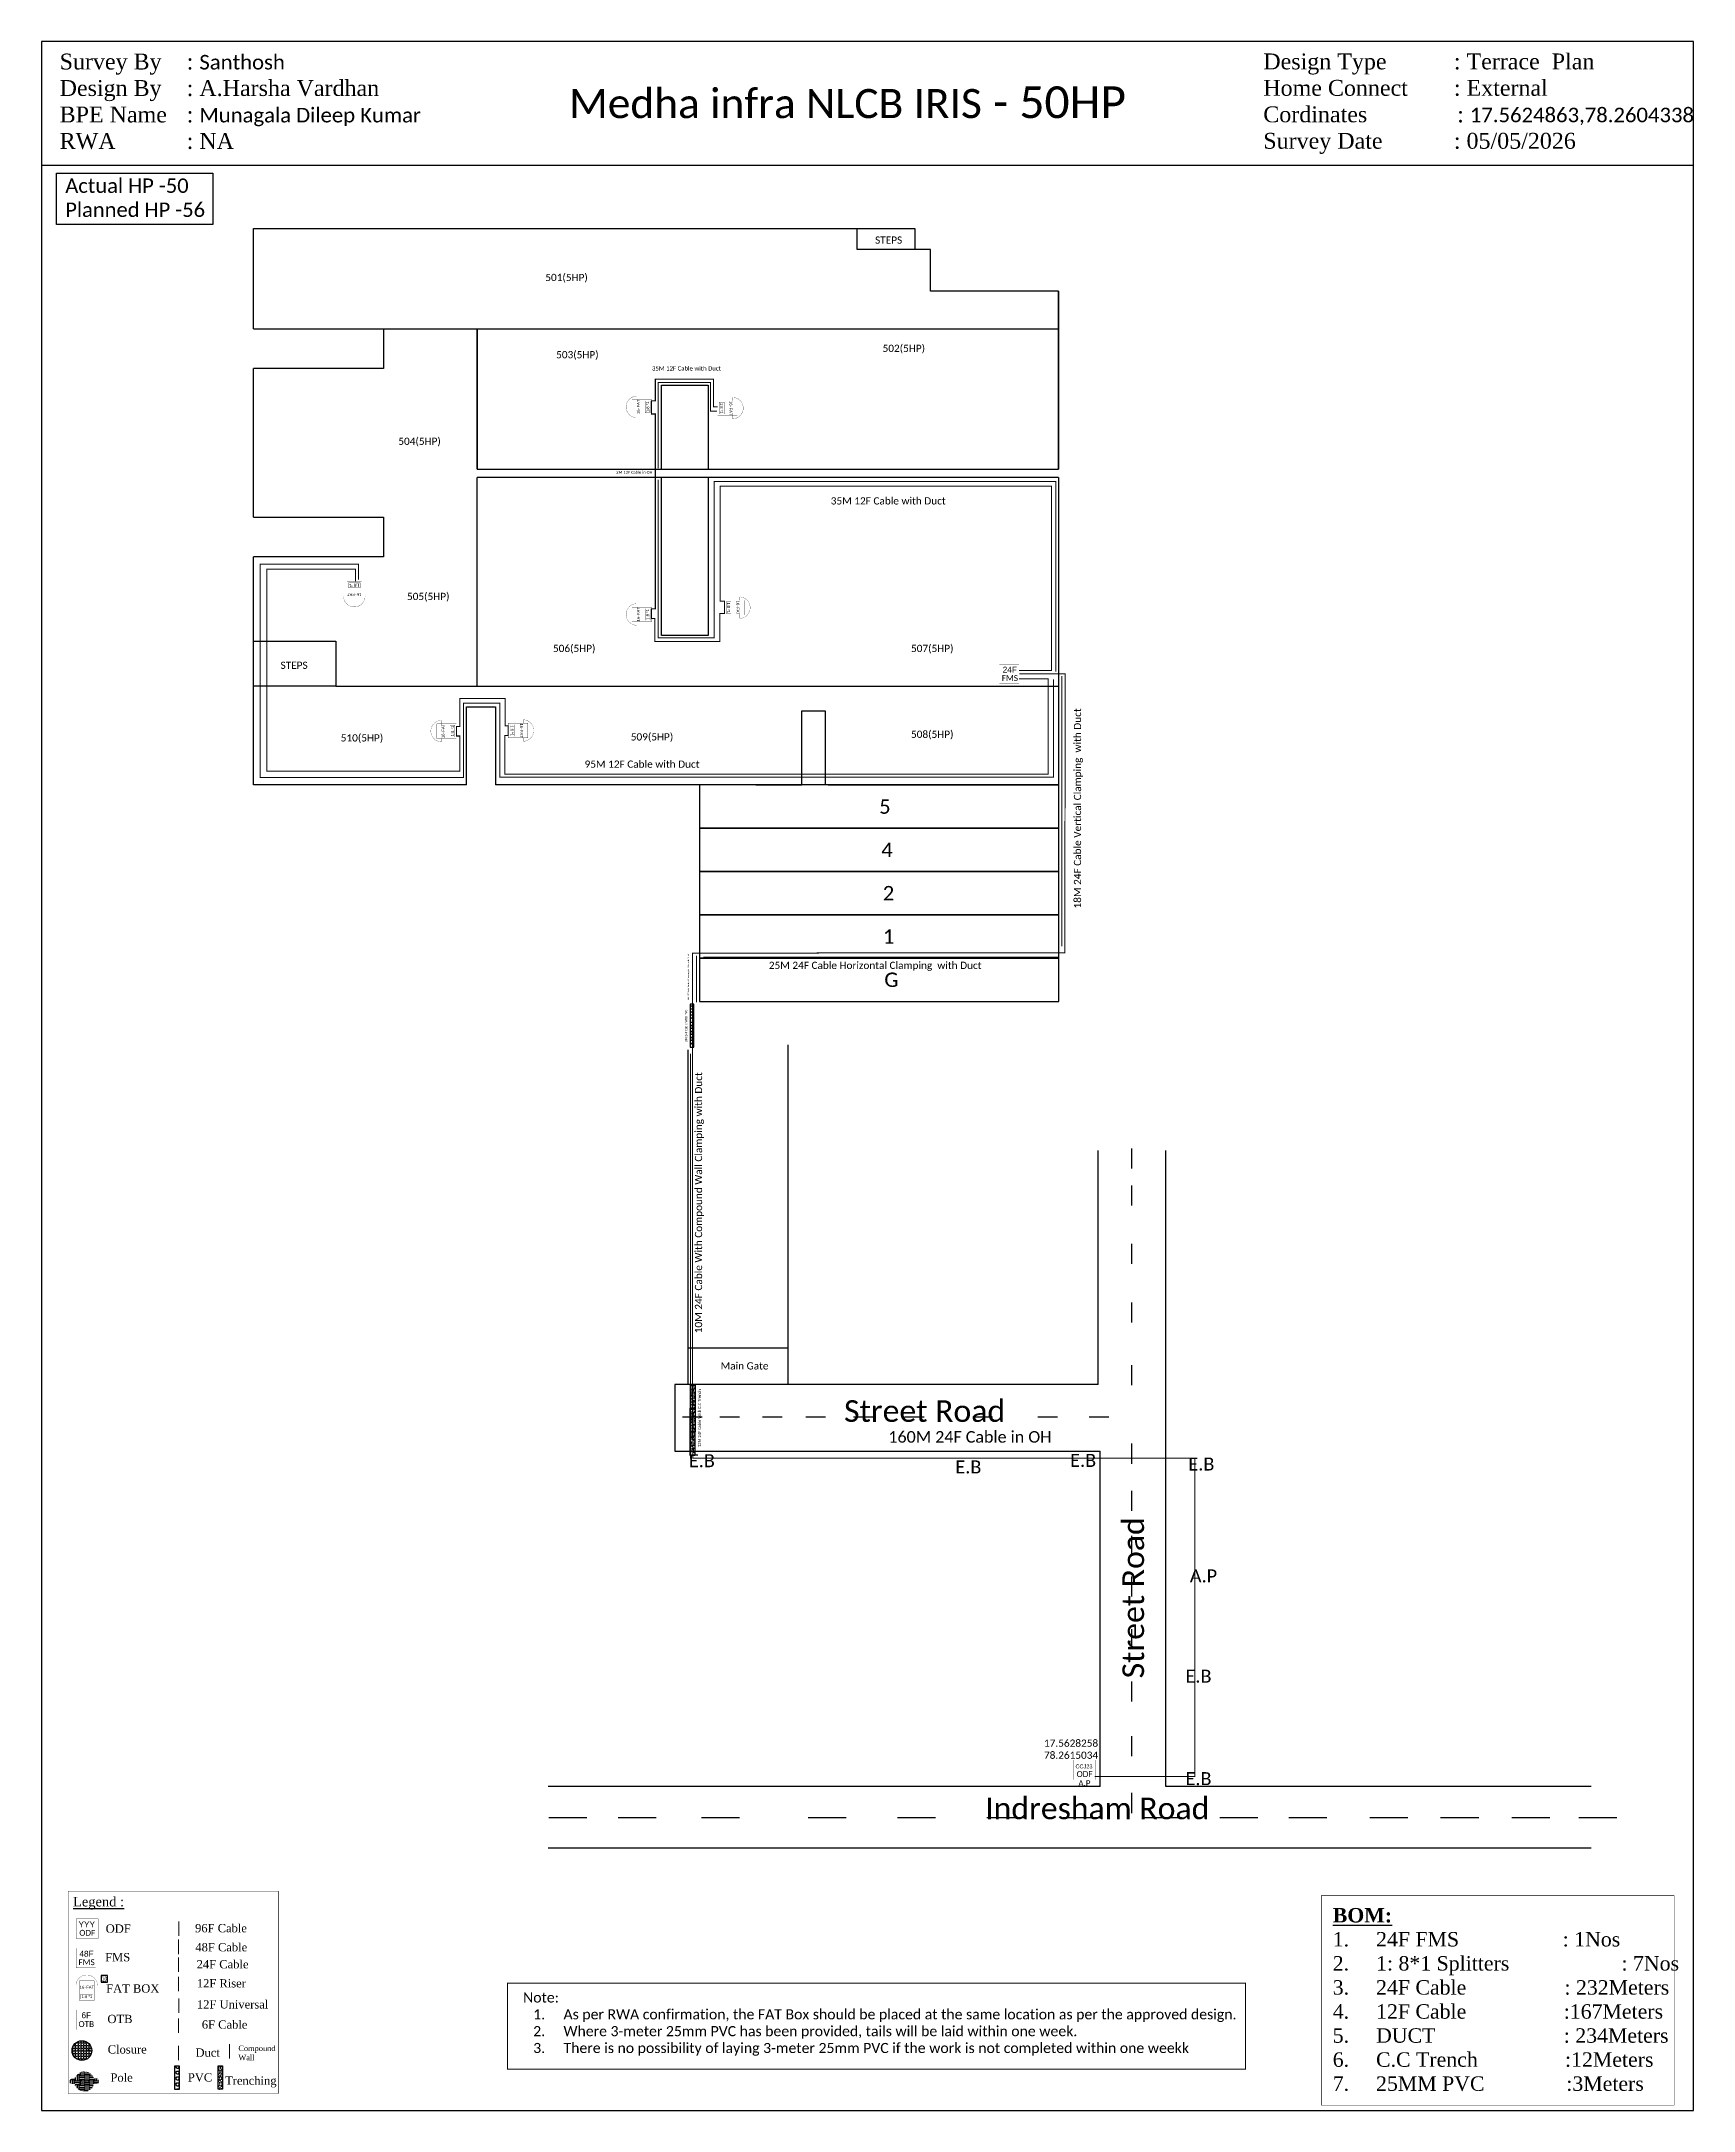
# Model space of a CAD drawing. Header units: inches. Extents: x -263 to 27067233, y -439 to 817078.
# Drawn here: x 1682 to 2826, y -439 to 994 of the extents above; entities outside this region: 1.
import ezdxf
from ezdxf.enums import TextEntityAlignment as Align

# ---------------------------------------------------------------- set-up
doc = ezdxf.new("R2010")
doc.units = ezdxf.units.IN
doc.header["$MEASUREMENT"] = 0
for name, color, linetype in [('12F Riser', 6, 'Continuous'), ('12F Universal', 20, 'Continuous'), ('24F Cable', 3, 'Continuous'), ('48F Cable', 1, 'Continuous'), ('6F Cable', 5, 'Continuous'), ('96F Cable', 4, 'Continuous'), ('AAA01', 250, 'Continuous'), ('IBDPOLE', 5, 'Continuous')]:
    doc.layers.add(name, color=color, linetype=linetype)
for name, color, linetype, true_color in [('Closure', 18, 'Continuous', 0x000000), ('FAT', 182, 'Continuous', 0x2d28d7), ('FMS', 180, 'Continuous', 0x5110f4), ('ODF', 134, 'Continuous', 0x149f8f), ('OTB', 212, 'Continuous', 0xd02fba), ('Pole', 232, 'Continuous', 0xcf3065)]:
    doc.layers.add(name, color=color, linetype=linetype, true_color=true_color)
doc.styles.add('Annotative', font='arial.ttf')
doc.styles.add('Legend', font='calibri.ttf')
doc.styles.get("Standard").update_dxf_attribs({"font": 'arial.ttf'})

# ---------------------------------------------------------------- blocks, each defined once
blk = doc.blocks.new('FMS')
at = {"layer": 'FMS', "const_width": 0.2}
blk.add_lwpolyline([(20, 20), (0, 20), (0, 0), (20, 0)], close=True, dxfattribs=at)
at = {"layer": 'FMS', "color": 5, "insert": (2.4, 8.8), "char_height": 6, "width": 16.297, "attachment_point": 1}
blk.add_mtext('{\\fCalibri|b0|i0|c0|p34;\\C256;FMS}', dxfattribs=at)
at = {"layer": 'FMS'}
blk.add_attdef('48F', text='', height=6, dxfattribs=at).set_placement((10.6, 11.4), align=Align.CENTER)
blk = doc.blocks.new('FAT')
at = {"layer": 'FAT', "const_width": 0.2}
blk.add_lwpolyline([(15, 15.5), (18.5, 15.5, 0.956142), (-3.5, 15.5), (0, 15.5)], format="xyb", dxfattribs=at)
for points in [[(0, 0), (15, 0), (15, 20), (0, 20)], [(1.5, 6.5), (13.5, 6.5), (13.5, 1.5), (1.5, 1.5)]]:
    blk.add_lwpolyline(points, close=True, dxfattribs=at)
at = {"layer": 'FAT', "char_height": 3, "width": 12.476, "attachment_point": 1}
for s, insert in [('\\pxi0.38813,t1;1:8 *', (1, 5.4)), ('\\pxi0.38813,t1;-^IFAT ', (4, 15))]:
    blk.add_mtext(s, dxfattribs=dict(at, insert=insert))
at = {"layer": 'FAT'}
blk.add_attdef('32', (0.3, 12), '', height=3, dxfattribs=at)
blk.add_attdef('4', text='', height=3, dxfattribs=at).set_placement((11.8, 2.6), align=Align.CENTER)
blk = doc.blocks.new('OTB')
at = {"layer": 'OTB', "const_width": 0.2}
blk.add_lwpolyline([(20, 20), (0, 20), (0, 0), (20, 0)], close=True, dxfattribs=at)
at = {"layer": 'OTB', "color": 210, "insert": (2.5, 8.7), "char_height": 6, "width": 15.86, "attachment_point": 1}
blk.add_mtext('{\\fCalibri|b0|i0|c0|p34;\\C256;OTB}', dxfattribs=at)
at = {"layer": 'OTB'}
blk.add_attdef('6F', (5.5, 11.7), '', height=6, dxfattribs=at)
blk = doc.blocks.new('CHAMBER')
at = {"layer": 'Closure'}
h = blk.add_hatch(dxfattribs=at)
h.set_pattern_fill('ANGLE', color=256, scale=10)
h.set_pattern_definition([(0, (0, 0), (0, 2.75), [2, -0.75]), (90, (0, 0), (-2.75, 2e-16), [2, -0.75])])
h.paths.add_polyline_path([(18.697092, 1.946125, 1), (-1.302908, 1.946125, 1)])
h.paths.add_polyline_path([(0.076162, -0.368972), (18.144836, -0.368972), (18.144836, 4.968988), (0.076162, 4.968988)], flags=24)
at = {"layer": 'Closure', "const_width": 0.05}
blk.add_lwpolyline([(0, 4.223709), (17.560644, 4.223709), (17.560644, 0), (0, 0)], close=True, dxfattribs=at)
at = {"layer": 'Closure'}
blk.add_circle((8.697092, 1.946125), 10, dxfattribs=at)
at = {"layer": 'Closure', "insert": (0.834544, 3.554514), "char_height": 2.5, "width": 12.1790806, "attachment_point": 1}
blk.add_mtext('{\\fTimes New Roman|b0|i0|c0|p18;\\C5;CLOSURE}', dxfattribs=at)
blk = doc.blocks.new('POLE')
at = {"layer": 'Pole'}
h = blk.add_hatch(dxfattribs=at)
h.set_pattern_fill('EARTH', color=256, scale=20)
h.paths.add_polyline_path([(-3.5, 5), (-6.3, 5, 1), (-6.3, -0.3), (-3.7, -0.3, 0.782841), (15.7, -0.3), (18.2, -0.3, 1), (18.2, 5), (15.6, 5, 0.741318)])
h.paths.add_polyline_path([(-0.2, -0.9), (12.3, -0.9), (12.3, 5.5), (-0.2, 5.5)], flags=24)
at = {"layer": 'Pole', "const_width": 0.2}
blk.add_lwpolyline([(-6.3, -0.3, -1), (-6.3, 5), (-3.5, 5, -0.741318), (15.6, 5), (18.2, 5, -1), (18.2, -0.3), (15.7, -0.3, -0.782841), (-3.7, -0.3)], format="xyb", close=True, dxfattribs=at)
at = {"layer": 'Pole', "const_width": 0.1}
blk.add_lwpolyline([(0, 4.8), (12.3, 4.8), (12.3, 0), (0, 0)], close=True, dxfattribs=at)
at = {"layer": 'Closure', "insert": (0.6, 3.8), "char_height": 3, "width": 9.651, "attachment_point": 1}
blk.add_mtext('{\\fTimes New Roman|b0|i0|c0|p18;\\C5;POLE}', dxfattribs=at)
blk = doc.blocks.new('ODF')
at = {"layer": 'ODF', "const_width": 0.142}
blk.add_lwpolyline([(15.8, 14.2), (0, 14.2), (0, 0), (15.8, 0)], close=True, dxfattribs=at)
at = {"layer": 'ODF', "color": 94, "insert": (2.2, 6.2), "char_height": 4.257, "width": 11.528, "attachment_point": 1}
blk.add_mtext('\\pxqc;{\\fCalibri|b0|i0|c0|p34;\\C256;ODF}', dxfattribs=at)
at = {"layer": 'ODF'}
blk.add_attdef('QQQ', text='', height=4.26, dxfattribs=at).set_placement((7.6, 8.1), align=Align.CENTER)
blk = doc.blocks.new('*U43')
for points in [[(-2.5, 2.5), (-1.9, 2.5)], [(0, 5), (0, 4.4)], [(0, 0.6), (0, 0)], [(1.9, 2.5), (2.5, 2.5)]]:
    blk.add_lwpolyline(points)
blk = doc.blocks.new('*U44')
at = {"layer": 'IBDPOLE', "color": 0, "linetype": 'ByBlock', "lineweight": -2, "transparency": 16777216}
for p, rotation in [((-1.8, 1.7), 226.708841107975), ((2.5, 0), 90)]:
    blk.add_blockref('*U43', p, dxfattribs=dict(at, rotation=rotation))
blk = doc.blocks.new('IBDPOLE')
at = {"layer": 'IBDPOLE'}
blk.add_lwpolyline([(0, 0), (4.7, 0), (4.7, 4.7), (0, 4.7)], close=True, dxfattribs=at)
at = {"layer": 'IBDPOLE', "rotation": 21.39644309086923}
blk.add_blockref('*U44', (2.3, 2.3), dxfattribs=at)
at = {"layer": 'IBDPOLE', "flags": 12}
blk.add_attdef('8', text='', height=2.2, dxfattribs=at).set_placement((2.3, 1.3), align=Align.CENTER)

msp = doc.modelspace()

# ---------------------------------------------------------------- hatches: boundary and pattern name
h = msp.add_hatch()
h.set_pattern_fill('HEX', color=8, scale=9.574556, angle=-180)
h.set_pattern_definition([(180, (2230.0964, 348.5385), (-8e-16, -2.072952), [1.19682, -2.39364]), (300, (2230.0964, 348.5385), (1.79523, 1.036476), [1.19682, -2.39364]), (240, (2228.8996, 348.5385), (1.79523, -1.036476), [1.19682, -2.39364])])
h.paths.add_polyline_path([(2133.9, 316), (2133.9, 327.1), (2131.4, 327.1), (2131.4, 316)])
h = msp.add_hatch()
h.set_pattern_fill('HEX', color=8, scale=9.574556, angle=-180)
h.set_pattern_definition([(180, (2230.1534, 331.0883), (-8e-16, -2.072952), [1.19682, -2.39364]), (300, (2230.1534, 331.0883), (1.79523, 1.036476), [1.19682, -2.39364]), (240, (2228.9566, 331.0883), (1.79523, -1.036476), [1.19682, -2.39364])])
h.paths.add_polyline_path([(2134.7, 314.9), (2131.5, 314.9), (2131.5, 298.5), (2134.7, 298.5)])
h = msp.add_hatch()
h.set_pattern_fill('HEX', color=8, scale=9.574556)
h.set_pattern_definition([(0, (1678.923, -440.9702), (0, 2.072952), [1.19682, -2.39364]), (120, (1678.923, -440.9702), (-1.79523, -1.036476), [1.19682, -2.39364]), (60, (1680.1198, -440.9702), (-1.79523, 1.036476), [1.19682, -2.39364])])
h.paths.add_polyline_path([(1774.4, -424.7), (1777.6, -424.7), (1777.6, -408.4), (1774.4, -408.4)])
at = {"layer": '24F Cable'}
h = msp.add_hatch(dxfattribs=at)
h.set_pattern_fill('AR-SAND', color=6, scale=0.830999)
h.set_pattern_definition([(37.5, (2082.2588, -339.8022), (-0.0523474, 1.601189), [0, -1.2631187, 0, -1.4126985, 0, -1.3503736]), (7.5, (2082.2588, -339.8022), (1.470683, 2.345201), [0, -0.6814193, 0, -1.138469, 0, -0.4362745]), (327.5, (2081.2366, -339.8022), (2.587849, 0.0047027), [0, -0.4154996, 0, -1.4957984, 0, -1.952848]), (317.5, (2081.2366, -339.8022), (2.498089, 0.729348), [0, -0.2077498, 0, -0.980579, 0, -1.121849])])
h.paths.add_polyline_path([(2134.8, 63.6), (2131.6, 63.6), (2131.6, 47.3), (2134.8, 47.3)])
h = msp.add_hatch(dxfattribs=at)
h.set_pattern_fill('AR-SAND', color=6, scale=0.830999)
h.set_pattern_definition([(37.5, (2082.2425, -356.1651), (-0.0523474, 1.601189), [0, -1.2631187, 0, -1.4126985, 0, -1.3503736]), (7.5, (2082.2425, -356.1651), (1.470683, 2.345201), [0, -0.6814193, 0, -1.138469, 0, -0.4362745]), (327.5, (2081.2203, -356.1651), (2.587849, 0.0047027), [0, -0.4154996, 0, -1.4957984, 0, -1.952848]), (317.5, (2081.2203, -356.1651), (2.498089, 0.729348), [0, -0.2077498, 0, -0.980579, 0, -1.121849])])
h.paths.add_polyline_path([(2134.8, 47.2), (2131.5, 47.2), (2131.5, 30.9), (2134.8, 30.9)])
h = msp.add_hatch(dxfattribs=at)
h.set_pattern_fill('AR-SAND', color=6, scale=0.830999)
h.set_pattern_definition([(37.5, (2082.1502, -372.44), (-0.0523474, 1.601189), [0, -1.2631187, 0, -1.4126985, 0, -1.3503736]), (7.5, (2082.1502, -372.44), (1.470683, 2.345201), [0, -0.6814193, 0, -1.138469, 0, -0.4362745]), (327.5, (2081.1281, -372.44), (2.587849, 0.0047027), [0, -0.4154996, 0, -1.4957984, 0, -1.952848]), (317.5, (2081.128, -372.44), (2.498089, 0.729348), [0, -0.2077498, 0, -0.980579, 0, -1.121849])])
h.paths.add_polyline_path([(2134.7, 31), (2131.5, 31), (2131.5, 14.6), (2134.7, 14.6)])
h = msp.add_hatch(dxfattribs=at)
h.set_pattern_fill('AR-SAND', color=6, scale=0.830999)
h.set_pattern_definition([(37.5, (1755.0626, -811.6841), (-0.0523474, 1.601189), [0, -1.2631187, 0, -1.4126985, 0, -1.3503736]), (7.5, (1755.0626, -811.684), (1.470683, 2.345201), [0, -0.6814193, 0, -1.138469, 0, -0.4362745]), (327.5, (1754.0405, -811.6841), (2.587849, 0.0047027), [0, -0.4154996, 0, -1.4957984, 0, -1.952848]), (317.5, (1754.0405, -811.684), (2.498089, 0.729348), [0, -0.2077498, 0, -0.980579, 0, -1.121849])])
h.paths.add_polyline_path([(1807.6, -408.3), (1804.4, -408.3), (1804.4, -424.6), (1807.6, -424.6)])

# ---------------------------------------------------------------- linework, layer by layer
for p, q in [((2033.5, -236.3), (2059.8, -236.3)), ((2081.6, -236.3), (2107.9, -236.3)), ((2139.3, -236.3), (2165.6, -236.3)), ((2213.2, -236.3), (2239.5, -236.3)), ((2275.1, -236.3), (2301.4, -236.3)), ((2336.9, -236.3), (2363.3, -236.3)), ((2389.7, -236.3), (2416.1, -236.3)), ((2445.6, -236.3), (2471.9, -236.3)), ((2498.2, -236.3), (2524.5, -236.3)), ((2546, -236.3), (2572.4, -236.3)), ((2602.3, -236.3), (2628.6, -236.3)), ((2651.2, -236.3), (2677.6, -236.3)), ((2700.5, -236.3), (2726.8, -236.3)), ((2746.9, -236.3), (2773.3, -236.3))]:
    msp.add_line(p, q)
for points in [[(1682.1, 994.3), (1682.1, -439.4), (2826.4, -439.4), (2826.4, 994.3)], [(2247, 864.6), (2287, 864.6), (2287, 850.1), (2247, 850.1)], [(2137.9, 449.1), (2386.7, 449.1), (2386.7, 479.1), (2137.9, 479.1)], [(2137.9, 419.1), (2386.7, 419.1), (2386.7, 449.1), (2137.9, 449.1)], [(2137.9, 389.1), (2386.7, 389.1), (2386.7, 419.1), (2137.9, 419.1)], [(2137.9, 359.1), (2386.7, 359.1), (2386.7, 389.1), (2137.9, 389.1)], [(2137.9, 329.1), (2386.7, 329.1), (2386.7, 359.1), (2137.9, 359.1)], [(2130, 89.1), (2199, 89.1), (2199, 63.6), (2130, 63.6)], [(2131.6, 63.6), (2134.8, 63.6), (2134.8, 47.3), (2131.6, 47.3)], [(2131.5, 47.2), (2134.8, 47.2), (2134.8, 30.9), (2131.5, 30.9)], [(2131.5, 31), (2134.7, 31), (2134.7, 14.6), (2131.5, 14.6)], [(1774.4, -408.4), (1777.6, -408.4), (1777.6, -424.7), (1774.4, -424.7)], [(1804.4, -408.3), (1807.6, -408.3), (1807.6, -424.6), (1804.4, -424.6)]]:
    msp.add_lwpolyline(points, close=True)
for points in [[(1682.1, 908.4), (2826.4, 908.4)], [(1829, 795.1), (1829, 864.6), (2247, 864.6)], [(2298, 850.1), (2247, 850.1), (2247, 864.6)], [(2386.5, 821.1), (2298, 821.1), (2298, 850.1)], [(2386.5, 697.9), (2386.5, 821.1), (2298, 821.1)], [(2386.5, 821.1), (2386.5, 697.9)], [(1829, 795.1), (1919, 795.1), (1919, 767.6), (1829, 767.6)], [(1919, 795.1), (2386.5, 795.1)], [(1984, 795.1), (1984, 697.9)], [(1984, 697.9), (1984, 795.1)], [(1829, 664.6), (1829, 767.6)], [(2111.5, 697.9), (2111.5, 756.1), (2144, 756.1), (2144, 697.9)], [(1984, 697.9), (2386.5, 697.9)], [(1984, 547.6), (1984, 692.1)], [(2386.5, 692), (1984, 692.1)], [(2144, 692.1), (2144, 582.6), (2111.5, 582.6), (2111.5, 692.1)], [(2386.5, 692), (2386.5, 479.1), (2227, 479.1)], [(1829, 664.6), (1919, 664.6), (1919, 637.1), (1829, 637.1)], [(1976.5, 479.1), (1829, 479.1), (1829, 637.1)], [(1829, 578.6), (1886, 578.6), (1886, 547.6), (1829, 547.6)], [(1886, 547.6), (2386.5, 547.6)], [(1976.5, 479.1), (1976.5, 533.1), (1996.5, 533.1), (1996.5, 479.1)], [(2208.7, 479.1), (2208.7, 530.4), (2225, 530.4), (2225, 479.1)], [(2177, 479.1), (1996.5, 479.1)], [(2177, 479.1), (2177, 479.1), (2177, 479.1), (2208.7, 479.1)], [(2208.7, 479.1), (2197, 479.1)], [(2227, 479.1), (2386.5, 479.1)], [(2133.9, 327.1), (2131.4, 327.1)], [(2131.4, 327.1), (2131.4, 297.4), (2133.9, 297.4), (2133.9, 327.1)], [(2130, 63.6), (2130, 295.6)], [(2199, 299.1), (2199, 63.6)], [(2414, 63.6), (2414, 225.9)], [(2437.1, 227.2), (2437.1, 213.3)], [(2755.5, -214.9), (2460.9, -214.9), (2460.9, 225.9)], [(2437.1, 201.5), (2437.1, 187.6)], [(2437.1, 161.2), (2437.1, 147.3)], [(2437.1, 120.6), (2437.1, 106.7)], [(2437.1, 77.1), (2437.1, 63.2)], [(2130, 63.6), (2120.9, 63.6)], [(2120.9, 63.6), (2120.9, 17.6)], [(2414, 63.6), (2199, 63.6)], [(2126.1, 41.4), (2139.7, 41.4)], [(2151.9, 41.4), (2165.5, 41.4)], [(2181.6, 41.4), (2195.2, 41.4)], [(2211.5, 41.4), (2225.2, 41.4)], [(2244.6, 41.4), (2258.2, 41.4)], [(2279.8, 41.4), (2293.4, 41.4)], [(2327.3, 41.4), (2340.9, 41.4)], [(2372.2, 41.4), (2385.8, 41.4)], [(2407.8, 41.4), (2421.4, 41.4)], [(2120.9, 17.6), (2415.5, 17.6)], [(2415.5, -214.9), (2415.5, 17.6)], [(2437.1, 22.7), (2437.1, 8.8)], [(2437.1, -9.9), (2437.1, -23.8)], [(2437.1, -41.1), (2437.1, -55)], [(2437.1, -69.4), (2437.1, -83.3)], [(2437.1, -105.8), (2437.1, -119.7)], [(2437.1, -142), (2437.1, -155.9)], [(2437.1, -180), (2437.1, -193.9)], [(2415.5, -214.9), (2033, -214.9)], [(2437.1, -219.3), (2437.1, -233.2)], [(2033, -257.4), (2755.5, -257.4)]]:
    msp.add_lwpolyline(points)
at = {"layer": '12F Riser', "const_width": 0.679}
msp.add_lwpolyline([(1777.1, -346.6), (1777.1, -356.8)], dxfattribs=at)
at = {"layer": '12F Universal'}
msp.add_lwpolyline([(1692.5, 902.9), (1800.9, 902.9), (1800.9, 867.5), (1692.5, 867.5)], close=True, dxfattribs=at)
at = {"layer": '12F Universal', "const_width": 0.71}
for points in [[(2359.3, 558.4), (2381.8, 558.4), (2381.8, 686.2), (2152.2, 686.2), (2152.2, 606.5), (2155.2, 606.5), (2155.2, 597.8), (2152, 597.8), (2152, 578.4), (2106.9, 578.4), (2106.9, 594.5), (2104.7, 594.5), (2104.7, 601.1), (2107.3, 601.1), (2107.3, 736.1), (2104.6, 736.1), (2104.6, 745.2), (2107.3, 745.2), (2107.3, 760.3), (2147.6, 760.3), (2147.6, 741), (2150.5, 741)], [(2359.3, 552.6), (2379.3, 552.6), (2379.3, 486.6), (2003.1, 486.6), (2003.1, 513.4), (2005.3, 513.4), (2005.3, 520.1), (2003.2, 520.1), (2003.2, 538.9), (1971.9, 538.9), (1971.9, 519.6), (1969.5, 519.6), (1969.5, 513), (1971.8, 513), (1971.8, 488.6), (1838.2, 488.6), (1838.2, 628.5), (1899.6, 628.5), (1899.6, 620.1)], [(1777.3, -361.6), (1777.3, -371.8)]]:
    msp.add_lwpolyline(points, dxfattribs=at)
at = {"layer": '24F Cable', "const_width": 0.679}
for points in [[(2411.5, -207.9), (2481, -207.9), (2481, 12.6), (2133.2, 12.6), (2133, 63.6), (2133, 283.9), (2133, 362.5), (2220.1, 362.5), (2219.9, 362.7), (2390.9, 362.7), (2391.2, 556.1), (2359.4, 556.1)], [(1777.1, -333.2), (1777.1, -343.4)]]:
    msp.add_lwpolyline(points, dxfattribs=at)
at = {"layer": '48F Cable', "const_width": 0.679}
msp.add_lwpolyline([(1777, -320.8), (1777, -331)], dxfattribs=at)
msp.add_lwpolyline([(2004.8, -351), (2516.1, -351), (2516.1, -410.7), (2004.8, -410.7)], close=True, dxfattribs=at)
at = {"layer": '6F Cable', "color": 217, "true_color": 0x93278f, "const_width": 0.679}
for points in [[(2109.3, 698.5), (2109.3, 758), (2145.6, 758), (2145.6, 738), (2150, 738)], [(2384.7, 557.5), (2384.7, 689.4), (2148.1, 689.4), (2148.1, 581), (2109.2, 581), (2109.2, 690.5)], [(2383, 552.2), (2383, 484.5), (1999.5, 484.5), (1999.5, 535.7), (1974.5, 535.7), (1974.5, 484.3), (1833.5, 484.3), (1833.5, 632), (1901.6, 632), (1901.6, 621.3)], [(2388.9, 554.6), (2388.9, 367.3)], [(2135.9, 328.4), (2135.9, 360.7)], [(2386.6, 359.8), (2140.6, 359.8)], [(2131.6, 292.9), (2131.6, 12.3)], [(1777, -394.3), (1777, -404.5)]]:
    msp.add_lwpolyline(points, dxfattribs=at)
at = {"layer": '6F Cable', "const_width": 0.679}
msp.add_lwpolyline([(1777, -375.5), (1777, -385.7)], dxfattribs=at)
at = {"layer": '6F Cable', "color": 152, "true_color": 0x2776bb, "const_width": 0.679}
msp.add_lwpolyline([(1812.3, -393.3), (1812.3, -403.5)], dxfattribs=at)
at = {"layer": '96F Cable', "const_width": 0.679}
msp.add_lwpolyline([(1777.2, -308.3), (1777.2, -318.5)], dxfattribs=at)
at = {"layer": 'Pole'}
for points, const_width in [([(1700.6, -287.3), (1846.2, -287.3), (1846.2, -427.6), (1700.6, -427.6)], 0.287), ([(2568.6, -290.5), (2812.9, -290.5), (2812.9, -435.6), (2568.6, -435.6)], 0.3)]:
    msp.add_lwpolyline(points, close=True, dxfattribs=dict(at, const_width=const_width))

# ---------------------------------------------------------------- block references
ref = msp.add_blockref('ODF', (2397, -210.1), dxfattribs=dict(xscale=0.957455568975565, yscale=0.957455568975565, zscale=0.957455568975565))
ref.add_attrib('QQQ', 'CCJ23', dxfattribs={"layer": 'ODF', "height": 2.76}).set_placement((2404.2, -202.3), align=Align.CENTER)
at = {"xscale": 0.957455568975565, "yscale": 0.957455568975565, "zscale": 0.957455568975565}
msp.add_blockref('ODF', (1706.2, -320.1), dxfattribs=at).add_auto_attribs({'QQQ': 'YYY'})
at = {"layer": '12F Universal', "xscale": 0.6793901846346139, "yscale": 0.6793901846346139, "zscale": 0.6793901846346139}
for p, rotation in [((2104.7, 735.9), 90), ((2150.5, 745.3), 270), ((1903.9, 620.1), 180), ((2104.7, 592.1), 90), ((2155.3, 607), 270), ((1969.5, 511.3), 90), ((2005.4, 521.9), 270)]:
    msp.add_blockref('FAT', p, dxfattribs=dict(at, rotation=rotation)).add_auto_attribs({'32': '16', '4': '1'})
msp.add_blockref('FAT', (1708.4, -363.1), dxfattribs=at).add_auto_attribs({'32': '16', '4': '1'})
at = {"layer": 'AAA01'}
ref = msp.add_blockref('IBDPOLE', (1723.4, -350.3), dxfattribs=dict(at, xscale=0.957455568975565, yscale=0.957455568975565, zscale=0.957455568975565))
ref.add_attrib('8', '16', dxfattribs={"layer": 'IBDPOLE', "height": 2.11}).set_placement((1725.7, -349.1), align=Align.CENTER)
at = {"layer": 'Closure'}
for p, xscale, yscale, zscale in [((26372751.4, 373353.4), 37143.81374208822, 37143.81374208822, 37143.81374208822), ((1704.2, -399.1), 0.6793901846346139, 0.6793901846346139, 0.6793901846346139)]:
    msp.add_blockref('CHAMBER', p, dxfattribs=dict(at, xscale=xscale, yscale=yscale, zscale=zscale))
at = {"layer": 'Pole', "xscale": 0.6793901846346139, "yscale": 0.6793901846346139, "zscale": 0.6793901846346139}
for name, p, values in [('FMS', (2345.6, 549.2), {'48F': '24F'}), ('FMS', (1706.1, -340.5), {'48F': '48F'}), ('OTB', (1706.1, -383.3), {'6F': '6F'})]:
    msp.add_blockref(name, p, dxfattribs=at).add_auto_attribs(values)
msp.add_blockref('POLE', (1707.8, -420.6), dxfattribs=at)

# ---------------------------------------------------------------- texts
at = {"attachment_point": 1, "style": 'Legend'}
for s, insert, char_height in [('STEPS', (2259.5, 859.1), 5), ('STEPS', (1847.7, 564.5), 5), ('Main Gate', (2152.5, 79.1), 5), ('Street Road ', (2238, 52.8), 15), ('E.B', (2130.5, 15.4), 9), ('E.B', (2394.6, 15.6), 9), ('E.B', (2315.1, 11.1), 9), ('E.B', (2476.5, 13.1), 9), ('A.P', (2477.5, -64.4), 9), ('E.B', (2474.5, -133.9), 9), ('17.5628258\\P78.2615034', (2376.5, -182.3), 5), ('A.P', (2400.3, -210.5), 4), ('E.B', (2474.5, -204.9), 9), ('Indresham Road', (2335.7, -222.5), 15)]:
    msp.add_mtext(s, dxfattribs=dict(at, insert=insert, char_height=char_height))
at = {"insert": (2430.8, -139.9), "char_height": 15, "attachment_point": 1, "rotation": 90, "style": 'Legend'}
msp.add_mtext('Street Road ', dxfattribs=at)
at = {"insert": (2576.5, -299), "char_height": 10, "attachment_point": 1, "style": 'Annotative'}
msp.add_mtext_dynamic_manual_height_columns('{\\fTimes New Roman|b1|i0|c0|p18;\\L\\C1;BOM:\\fTimes New Roman|b0|i0|c0|p18;\\l\\C256;\\P\\pxi-3,l3,t3;1.^I24F FMS                   : 1Nos\\P2.^I1: 8*1 Splitters^I^I: 7Nos\\P3.^I24F Cable                  : 232Meters\\P4.^I12F Cable^I^I:167Meters\\P5.^IDUCT^I^I^I: 234Meters\\P6.^IC.C Trench                :12Meters\\P7.^I25MM PVC               :3Meters}', width=244.249, gutter_width=0.912, heights=[0], dxfattribs=at)
at = {"color": 215, "true_color": 0xa953a0, "insert": (1788.8, -396.3), "char_height": 5.745, "width": 21.694, "attachment_point": 1}
msp.add_mtext('{\\fTimes New Roman|b0|i0|c0|p18;\\C177;\\c8991017;Duct}', dxfattribs=at)
at = {"color": 152, "true_color": 0x2776bb, "insert": (1818.5, -394.3), "char_height": 3.83, "width": 21.694, "attachment_point": 1}
msp.add_mtext('{\\fTimes New Roman|b0|i0|c0|p18;Compound Wall}', dxfattribs=at)
at = {"color": 55, "true_color": 0x999b37, "insert": (1783.5, -413.5), "char_height": 5.745, "width": 21.694, "attachment_point": 1}
msp.add_mtext('{\\fTimes New Roman|b0|i0|c0|p18;\\C177;\\c8991017;PVC}', dxfattribs=at)
at = {"color": 217, "true_color": 0x93278f, "insert": (1809.3, -415.7), "char_height": 5.745, "width": 21.694, "attachment_point": 1}
msp.add_mtext('{\\fTimes New Roman|b0|i0|c0|p18;\\C177;\\c8991017;Trenching}', dxfattribs=at)
at = {"style": 'Legend'}
for tag, p in [('5', (2266.3, 464.1)), ('4', (2267.8, 434.1)), ('2', (2268.8, 404.1)), ('1', (2268.9, 374.1)), ('G', (2270.8, 344.1))]:
    msp.add_attdef(tag, text='G', height=10, dxfattribs=at).set_placement(p, align=Align.MIDDLE_CENTER)
at = {"layer": '12F Riser', "char_height": 5, "attachment_point": 1, "style": 'Legend'}
for s, insert in [('501(5HP)', (2031.1, 833.2)), ('503(5HP)', (2038.6, 779.7))]:
    msp.add_mtext(s, dxfattribs=dict(at, insert=insert))
at = {"layer": '12F Riser', "insert": (1789.7, -348.3), "char_height": 5.745, "width": 43.755, "attachment_point": 1}
msp.add_mtext('{\\fTimes New Roman|b0|i0|c0|p18;12F Riser}', dxfattribs=at)
at = {"layer": '12F Universal', "insert": (2047.5, 963.1), "char_height": 22, "attachment_point": 1, "style": 'Legend'}
msp.add_mtext_dynamic_manual_height_columns('{\\H0.91667x;Medha infra NLCB IRIS} - 50HP', width=744.357, gutter_width=25, heights=[0], dxfattribs=at)
at = {"layer": '12F Universal', "insert": (1698.6, 899.3), "char_height": 10, "width": 99.623, "attachment_point": 1, "style": 'Legend'}
msp.add_mtext('Actual HP -50\\PPlanned HP -56', dxfattribs=at)
at = {"layer": '12F Universal', "attachment_point": 1, "style": 'Legend'}
for s, insert, char_height in [('502(5HP)', (2264.7, 784.1), 5), ('35M 12F Cable with Duct  ', (2105, 769.2), 3), ('2M 12F Cable in OH ', (2080.2, 696.7), 2), ('35M 12F Cable with Duct  ', (2228.8, 678.4), 5), ('95M 12F Cable with Duct  ', (2058.3, 496), 5)]:
    msp.add_mtext(s, dxfattribs=dict(at, insert=insert, char_height=char_height))
at = {"layer": '12F Universal', "insert": (1789.8, -362.9), "char_height": 5.745, "width": 56.483, "attachment_point": 1}
msp.add_mtext('{\\fTimes New Roman|b0|i0|c0|p18;12F Universal}', dxfattribs=at)
at = {"layer": '24F Cable', "attachment_point": 1, "rotation": 90, "style": 'Legend'}
for s, insert, char_height in [('18M 24F Cable Vertical Clamping  with Duct  ', (2397.2, 393.5), 5), ('4M 24F Cable Vertical Clamping to Pillar with Duct  ', (2129.7, 329.9), 1), ('3M 24F Cable With PVC  ', (2127.9, 301), 1.5), ('10M 24F Cable With Compound Wall Clamping with Duct ', (2134.7, 99.2), 5), ('12M 24F Cable With C.C Trench', (2136.9, 20.4), 2)]:
    msp.add_mtext(s, dxfattribs=dict(at, insert=insert, char_height=char_height))
at = {"layer": '24F Cable', "attachment_point": 1, "style": 'Legend'}
for s, insert, char_height in [('25M 24F Cable Horizontal Clamping  with Duct  ', (2185.9, 356.6), 5), ('160M 24F Cable in OH ', (2268.7, 31.4), 8)]:
    msp.add_mtext(s, dxfattribs=dict(at, insert=insert, char_height=char_height))
at = {"layer": '24F Cable', "insert": (1789.6, -335.1), "char_height": 5.745, "width": 43.755, "attachment_point": 1}
msp.add_mtext('\\fTimes New Roman|b0|i0|c0|p18;24F Cable', dxfattribs=at)
at = {"layer": '48F Cable', "attachment_point": 1, "style": 'Legend'}
for s, insert, char_height in [('506(5HP)', (2036.4, 576.2), 5), ('Note:\\P\\pxi-0.77462,l1.77462,t1.77462;1.^IAs per RWA confirmation, the FAT Box should be placed at the same location as per the approved design.\\P2.^IWhere 3-meter 25mm PVC has been provided, tails will be laid within one week.\\P3.^IThere is no possibility of laying 3-meter 25mm PVC if the work is not completed within one weekk ', (2015.7, -357.5), 7)]:
    msp.add_mtext(s, dxfattribs=dict(at, insert=insert, char_height=char_height))
at = {"layer": '48F Cable', "width": 43.755, "attachment_point": 1}
for s, insert, char_height in [('{\\fTimes New Roman|b0|i0|c0|p18;\\LLegend :}', (1704, -291.3), 6.63), ('\\fTimes New Roman|b0|i0|c0|p18;48F Cable', (1788.7, -323.3), 5.745)]:
    msp.add_mtext(s, dxfattribs=dict(at, insert=insert, char_height=char_height))
at = {"layer": '6F Cable', "attachment_point": 1}
for s, insert, char_height, width in [('{\\fTimes New Roman|b0|i0|c0|p18;Survey By^I: \\fCalibri|b0|i0|c0|p34;\\H0.91667x;Santhosh\\P\\fTimes New Roman|b0|i0|c0|p18;\\H1.09091x;Design By^I: A.Harsha Vardhan\\PBPE Name^I: \\fCalibri|b0|i0|c0|p34;\\H0.91667x;Munagala Dileep Kumar\\fTimes New Roman|b0|i0|c0|p18;\\H1.09091x;\\PRWA ^I^I: NA}', (1694.7, 985.8), 11, 329.282), ('{\\fTimes New Roman|b0|i0|c0|p18;Design Type^I^I: Terrace  Plan\\P\\pxql;Home Connect^I: External \\PCordinates               : \\fCalibri|b0|i0|c0|p34;\\H0.91667x;17.5624863,78.2604338\\P\\fTimes New Roman|b0|i0|c0|p18;\\H1.09091x;Survey Date^I^I: 05/05/2026}', (2528.4, 985.9), 11, 311.295), ('{\\fTimes New Roman|b0|i0|c0|p18; 6F Cable}', (1791, -376.9), 5.745, 43.755)]:
    msp.add_mtext(s, dxfattribs=dict(at, insert=insert, char_height=char_height, width=width))
at = {"layer": '96F Cable', "char_height": 5, "attachment_point": 1, "style": 'Legend'}
for s, insert in [('504(5HP)', (1929.3, 719.7)), ('505(5HP)', (1935.3, 612.2)), ('507(5HP)', (2284.4, 576.2)), ('508(5HP)', (2284.4, 516.7))]:
    msp.add_mtext(s, dxfattribs=dict(at, insert=insert))
at = {"layer": '96F Cable', "insert": (1788.5, -310.1), "char_height": 5.745, "width": 43.755, "attachment_point": 1}
msp.add_mtext('{\\fTimes New Roman|b0|i0|c0|p18;96F Cable}', dxfattribs=at)
at = {"layer": 'Closure', "insert": (2090.3, 514.9), "char_height": 5, "attachment_point": 1, "style": 'Legend'}
msp.add_mtext('509(5HP)', dxfattribs=at)
at = {"layer": 'Closure', "insert": (1728, -394.1), "char_height": 5.745, "width": 43.755, "attachment_point": 1}
msp.add_mtext('{\\fTimes New Roman|b0|i0|c0|p18;Closure}', dxfattribs=at)
at = {"layer": 'FAT', "insert": (1726.9, -351.9), "char_height": 5.745, "width": 43.755, "attachment_point": 1}
msp.add_mtext('\\fTimes New Roman|b0|i0|c0|p18;FAT BOX', dxfattribs=at)
at = {"layer": 'FMS', "insert": (1889.4, 514.2), "char_height": 5, "attachment_point": 1, "style": 'Legend'}
msp.add_mtext('510(5HP)', dxfattribs=at)
at = {"layer": 'FMS', "insert": (1726.2, -330.2), "char_height": 5.745, "width": 43.755, "attachment_point": 1}
msp.add_mtext('\\fTimes New Roman|b0|i0|c0|p18;FMS', dxfattribs=at)
at = {"layer": 'ODF', "insert": (1726.6, -310.4), "char_height": 5.745, "width": 43.755, "attachment_point": 1}
msp.add_mtext('\\fTimes New Roman|b0|i0|c0|p18;ODF', dxfattribs=at)
at = {"layer": 'OTB', "insert": (1727.8, -373), "char_height": 5.745, "width": 43.755, "attachment_point": 1}
msp.add_mtext('\\fTimes New Roman|b0|i0|c0|p18;OTB', dxfattribs=at)
at = {"layer": 'Pole', "insert": (1729.9, -413.6), "char_height": 5.745, "width": 43.755, "attachment_point": 1}
msp.add_mtext('{\\fTimes New Roman|b0|i0|c0|p18;Pole}', dxfattribs=at)

doc.saveas('drawing.dxf')
